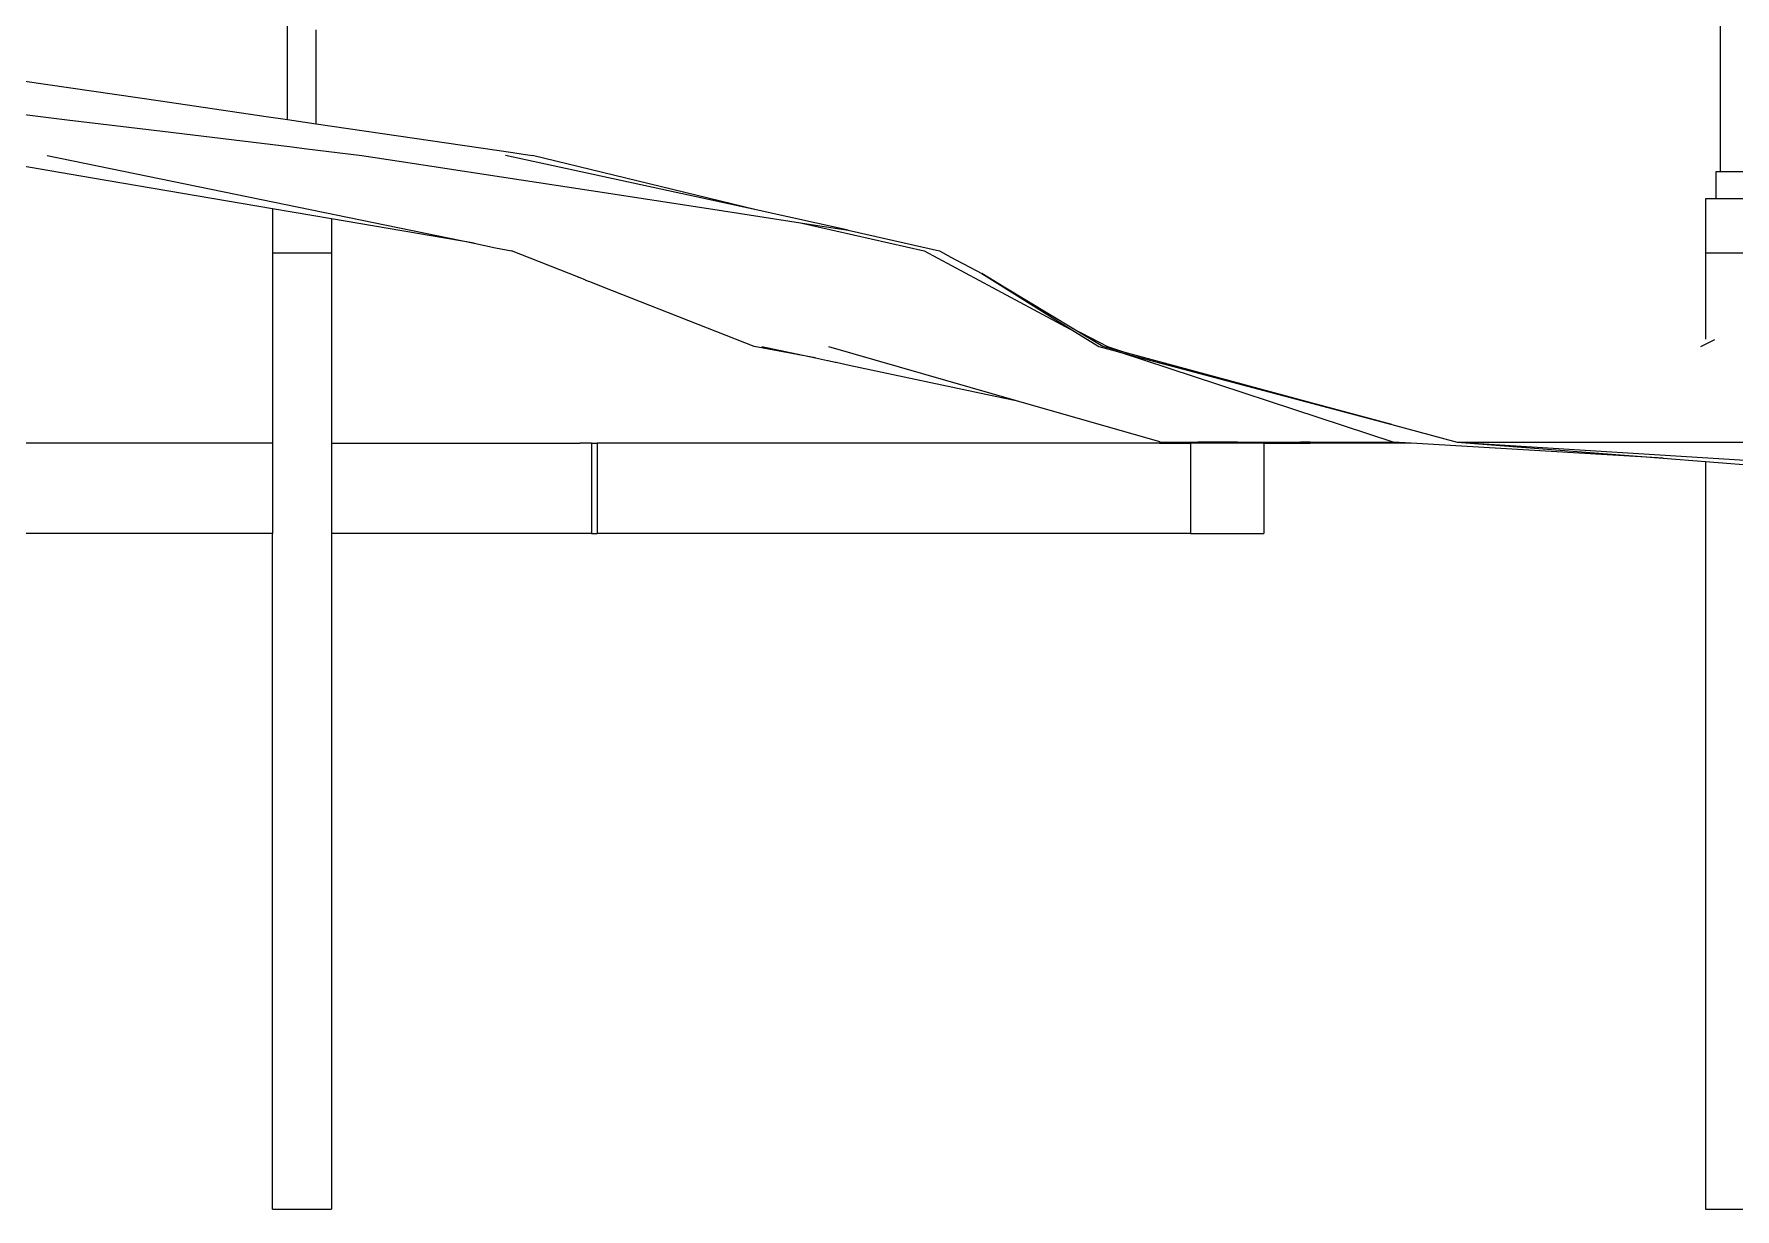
# Model space of a CAD drawing. Extents: x -92 to 92, y -11 to 21.
# Drawn here: x -65.01 to -47.21, y -3.48 to 8.81 of the extents above; entities that cross this region are included whole.
import ezdxf

# ---------------------------------------------------------------- set-up
doc = ezdxf.new("R2010")
doc.units = 0
doc.layers.get('0').update_dxf_attribs({"linetype": 'CONTINUOUS'})
doc.layers.add('SECTIONCUTEDGES', color=7, linetype='CONTINUOUS')

msp = doc.modelspace()

# ---------------------------------------------------------------- linework, layer by layer
for p, q in [((-62.359, 8.765), (-62.359, 9.542)), ((-47.359, 8.727), (-47.359, 9.128)), ((-62.359, 8.542), (-62.359, 8.765)), ((-62.059, 8.542), (-62.059, 8.857)), ((-47.359, 8.542), (-47.359, 8.727)), ((-62.359, 8.313), (-62.359, 8.542)), ((-62.059, 8.219), (-62.059, 8.542)), ((-47.359, 7.546), (-47.359, 8.542)), ((-65.109, 8.32), (-63.689, 8.112)), ((-62.359, 7.917), (-62.359, 8.313)), ((-62.059, 7.873), (-62.059, 8.219)), ((-63.689, 8.112), (-62.584, 7.95)), ((-62.584, 7.95), (-62.359, 7.917)), ((-62.359, 7.917), (-62.059, 7.873)), ((-62.059, 7.873), (-60.003, 7.572)), ((-64.401, 7.304), (-65.797, 7.542)), ((-64.877, 7.542), (-60.406, 6.622)), ((-57.454, 6.971), (-60.077, 7.542)), ((-60.003, 7.572), (-59.895, 7.556)), ((-59.895, 7.556), (-59.797, 7.542)), ((-58.329, 7.184), (-59.797, 7.542)), ((-47.359, 7.542), (-47.359, 7.546)), ((-47.359, 7.54), (-47.359, 7.542)), ((-47.359, 7.369), (-47.359, 7.54)), ((-62.519, 6.983), (-64.401, 7.304)), ((-47.409, 7.369), (-47.409, 7.088)), ((-47.359, 7.369), (-47.409, 7.369)), ((-47.059, 7.369), (-47.359, 7.369)), ((-57.454, 6.971), (-58.329, 7.184)), ((-62.519, 6.983), (-62.519, 6.518)), ((-61.899, 6.877), (-62.519, 6.983)), ((-56.491, 6.761), (-57.454, 6.971)), ((-47.409, 7.088), (-47.519, 7.088)), ((-47.519, 7.088), (-47.519, 6.542)), ((-47.009, 7.088), (-47.409, 7.088)), ((-61.899, 6.877), (-61.899, 6.518)), ((-60.406, 6.622), (-61.899, 6.877)), ((-56.991, 6.837), (-55.697, 6.542)), ((-60.406, 6.622), (-60.182, 6.576)), ((-61.899, 6.518), (-62.519, 6.518)), ((-62.519, 6.518), (-62.519, 4.531)), ((-61.899, 6.518), (-61.899, 4.531)), ((-60.182, 6.576), (-60.017, 6.542)), ((-59.315, 6.266), (-60.017, 6.542)), ((-55.697, 6.542), (-54.122, 5.7)), ((-47.519, 6.542), (-47.519, 6.518)), ((-46.899, 6.518), (-47.519, 6.518)), ((-47.519, 6.518), (-47.519, 5.62)), ((-59.314, 6.265), (-59.315, 6.266)), ((-59.308, 6.263), (-59.314, 6.265)), ((-59.246, 6.238), (-59.308, 6.263)), ((-59.236, 6.234), (-59.246, 6.238)), ((-59.197, 6.219), (-59.236, 6.234)), ((-54.857, 6.162), (-55.094, 6.305)), ((-58.96, 6.126), (-59.197, 6.219)), ((-57.477, 5.542), (-58.96, 6.126)), ((-54.146, 5.734), (-54.857, 6.162)), ((-54.146, 5.734), (-53.777, 5.542)), ((-53.827, 5.542), (-54.146, 5.734)), ((-56.875, 5.43), (-57.477, 5.542)), ((-57.397, 5.542), (-56.834, 5.423)), ((-56.697, 5.542), (-54.733, 4.977)), ((-53.569, 5.473), (-53.827, 5.542)), ((-53.777, 5.542), (-53.569, 5.473)), ((-47.567, 5.542), (-47.419, 5.614)), ((-56.834, 5.423), (-56.875, 5.43)), ((-56.834, 5.423), (-56.707, 5.396)), ((-56.707, 5.396), (-56.701, 5.394)), ((-56.701, 5.394), (-56.628, 5.379)), ((-56.628, 5.379), (-56.618, 5.377)), ((-56.618, 5.377), (-56.482, 5.348)), ((-56.482, 5.348), (-54.935, 5.02)), ((-50.787, 4.542), (-53.651, 5.484)), ((-51.646, 4.954), (-53.569, 5.473)), ((-54.935, 5.02), (-54.869, 5.006)), ((-54.869, 5.006), (-54.733, 4.977)), ((-54.733, 4.977), (-53.233, 4.547)), ((-50.802, 4.727), (-51.646, 4.954)), ((-64.378, 4.531), (-66.509, 4.531)), ((-62.519, 4.531), (-64.378, 4.531)), ((-62.519, 4.531), (-62.519, 3.585)), ((-61.899, 4.531), (-61.899, 3.585)), ((-61.899, 4.531), (-59.301, 4.531)), ((-59.294, 4.531), (-59.301, 4.531)), ((-59.222, 4.531), (-59.294, 4.531)), ((-59.179, 4.531), (-59.222, 4.531)), ((-59.179, 4.531), (-59.179, 3.585)), ((-59.179, 4.531), (-59.119, 4.531)), ((-59.119, 4.531), (-59.119, 3.585)), ((-58.946, 4.531), (-59.119, 4.531)), ((-56.699, 4.531), (-58.946, 4.531)), ((-56.621, 4.531), (-56.699, 4.531)), ((-56.475, 4.531), (-56.621, 4.531)), ((-54.865, 4.531), (-56.475, 4.531)), ((-53.231, 4.531), (-54.865, 4.531)), ((-53.233, 4.547), (-53.231, 4.546)), ((-53.231, 4.546), (-53.217, 4.542)), ((-53.231, 4.531), (-52.909, 4.531)), ((-53.217, 4.542), (-52.832, 4.542)), ((-52.909, 4.531), (-52.909, 3.585)), ((-52.832, 4.531), (-52.909, 4.531)), ((-52.832, 4.542), (-52.831, 4.542)), ((-52.139, 4.531), (-52.832, 4.531)), ((-52.417, 4.542), (-52.831, 4.542)), ((-52.417, 4.542), (-51.757, 4.542)), ((-52.139, 4.531), (-52.139, 3.585)), ((-52.139, 4.531), (-51.655, 4.531)), ((-51.655, 4.542), (-51.757, 4.542)), ((-51.655, 4.542), (-50.787, 4.542)), ((-50.597, 4.531), (-51.655, 4.531)), ((-50.597, 4.531), (-50.787, 4.542)), ((-47.96, 4.373), (-50.597, 4.531)), ((-50.117, 4.542), (-46.067, 4.542)), ((-50.117, 4.542), (-34.077, 3.542)), ((-47.519, 4.338), (-47.519, -3.482)), ((-62.519, 3.585), (-68.159, 3.585)), ((-62.519, -3.482), (-62.519, 3.585)), ((-59.179, 3.585), (-61.899, 3.585)), ((-61.899, 3.585), (-61.899, -3.482)), ((-59.179, 3.585), (-59.119, 3.585)), ((-52.909, 3.585), (-59.119, 3.585)), ((-52.909, 3.585), (-52.139, 3.585)), ((-62.519, -3.482), (-61.899, -3.482)), ((-47.519, -3.482), (-46.899, -3.482))]:
    msp.add_line(p, q)
at = {"layer": 'SECTIONCUTEDGES'}
for p, q in [((-65.721, 8.042), (-64.89, 7.942)), ((-64.89, 7.942), (-64.667, 7.915)), ((-64.667, 7.915), (-63.67, 7.794)), ((-63.67, 7.794), (-62.31, 7.63)), ((-62.31, 7.63), (-62.185, 7.615)), ((-62.185, 7.615), (-61.581, 7.542)), ((-61.581, 7.542), (-61.191, 7.482)), ((-61.191, 7.482), (-60.122, 7.318)), ((-60.122, 7.318), (-59.181, 7.173)), ((-59.181, 7.173), (-57.908, 6.978)), ((-57.908, 6.978), (-56.991, 6.837)), ((-56.991, 6.837), (-56.491, 6.761)), ((-56.491, 6.761), (-55.536, 6.542)), ((-55.536, 6.542), (-55.416, 6.478)), ((-55.416, 6.478), (-55.094, 6.305)), ((-55.094, 6.305), (-54.122, 5.7)), ((-54.122, 5.7), (-53.869, 5.542)), ((-53.869, 5.542), (-53.671, 5.489)), ((-53.671, 5.489), (-53.651, 5.484)), ((-53.651, 5.484), (-50.802, 4.727)), ((-50.802, 4.727), (-50.117, 4.542)), ((-50.117, 4.542), (-47.96, 4.373)), ((-47.96, 4.373), (-47.519, 4.338)), ((-47.519, 4.338), (-46.899, 4.29))]:
    msp.add_line(p, q, dxfattribs=at)

doc.saveas('drawing.dxf')
